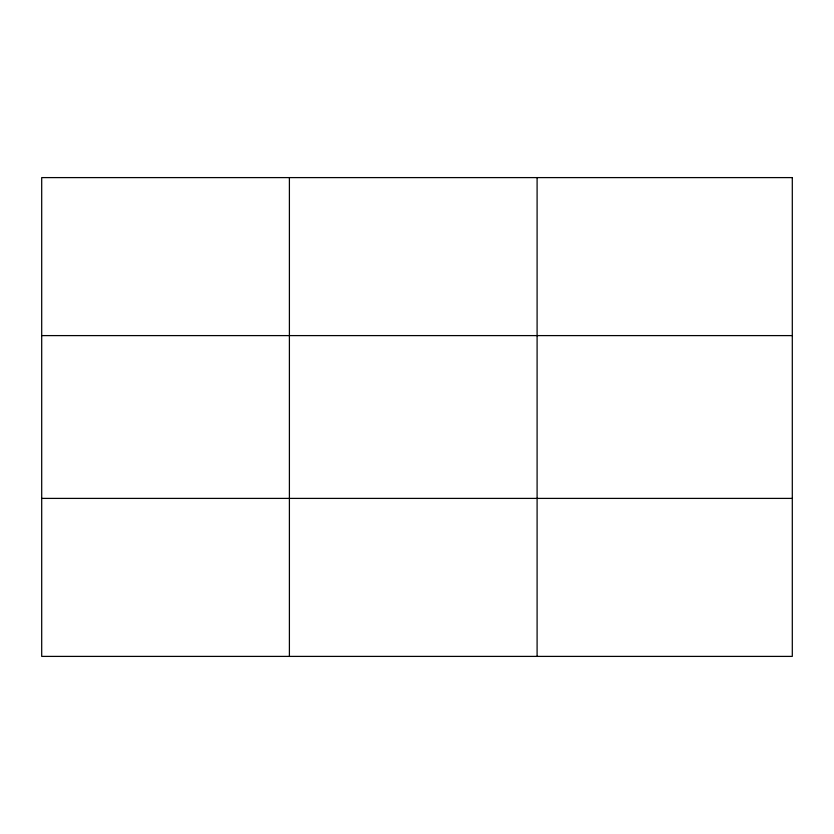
<?xml version="1.0" encoding="UTF-8"?>
<svg xmlns="http://www.w3.org/2000/svg" width="834" height="834" viewBox="0 0 834 834"><rect width="100%" height="100%" fill="white"/><g stroke="black" fill="none" stroke-linecap="round" stroke-linejoin="round"><path stroke-width="1.25" d="M289.398 177.6L289.398 656.4M537.096 177.6L537.096 656.4M41.7 335.602L792.3 335.602M41.7 498.398L792.3 498.398M792.3 177.6L792.3 656.4L41.7 656.4L41.7 177.6L792.3 177.6"/></g></svg>
